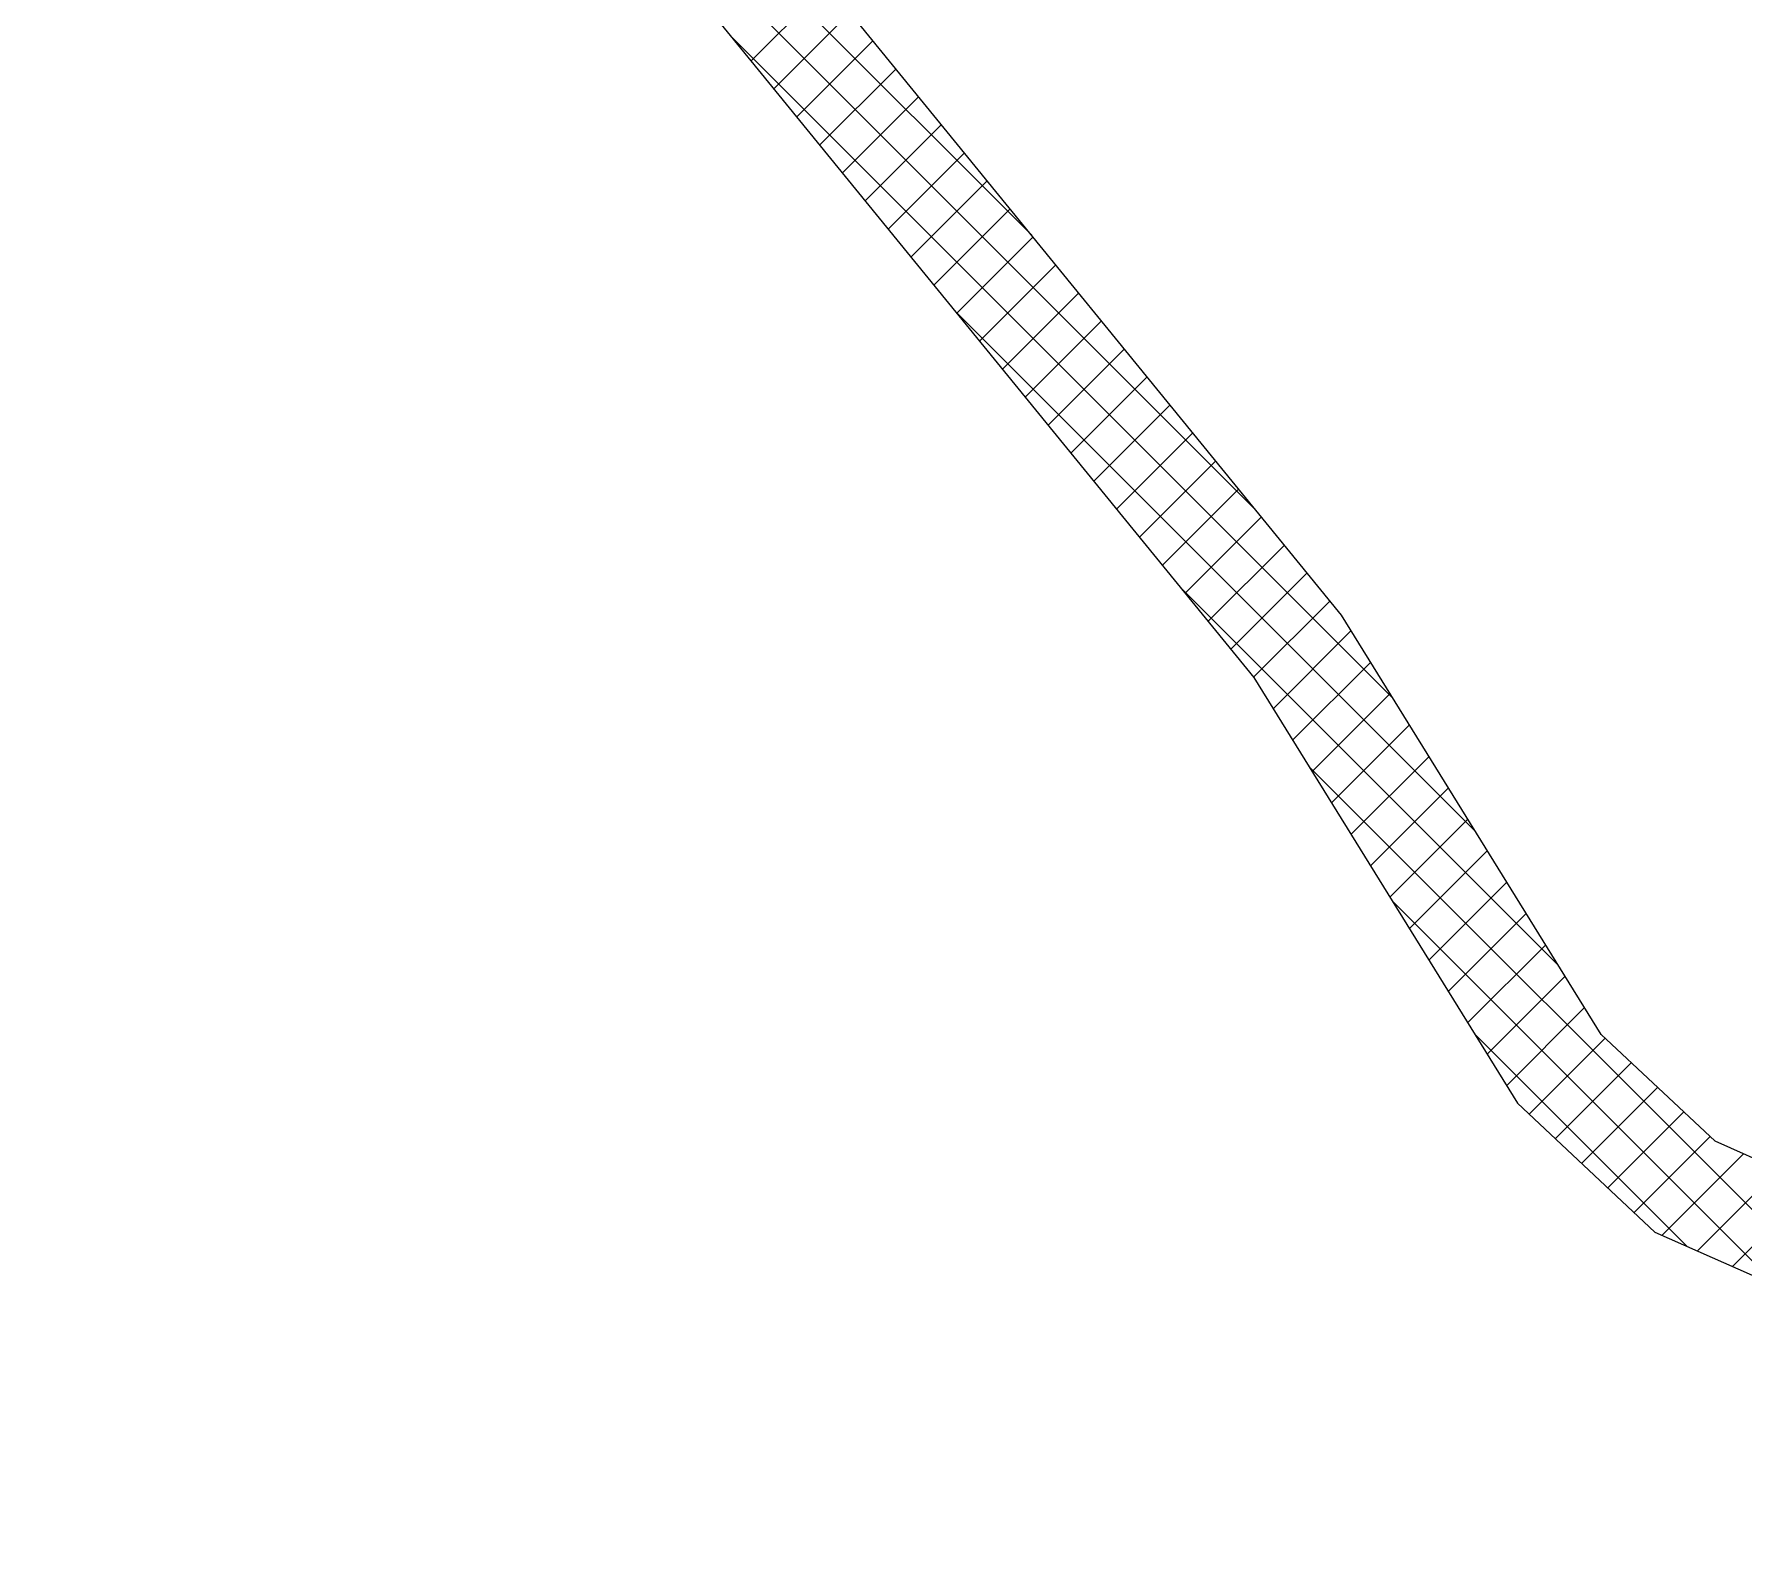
# Model space of a CAD drawing. Header units: metres. Extents: x 258469 to 261959, y 2180031 to 2183133.
# Drawn here: x 258469.1 to 258620, y 2182866.1 to 2182999.1 of the extents above; entities that cross this region are included whole.
import ezdxf

# ---------------------------------------------------------------- set-up
doc = ezdxf.new("R2010")
doc.units = ezdxf.units.M
doc.layers.add('PORT', color=5, linetype='Continuous')

msp = doc.modelspace()

# ---------------------------------------------------------------- linework, layer by layer
at = {"layer": 'PORT'}
for p, q in [((258584.51, 2182947.86), (258476.46, 2183080.38)), ((258469.11, 2183074.39), (258576.77, 2182942.35)), ((258607.44, 2182910.83), (258584.51, 2182947.86)), ((258576.77, 2182942.35), (258600.03, 2182904.77)), ((258617.48, 2182901.41), (258607.44, 2182910.83)), ((258600.03, 2182904.77), (258612.17, 2182893.39)), ((258676.21, 2182875.36), (258617.48, 2182901.41)), ((258612.17, 2182893.39), (258673.61, 2182866.14))]:
    msp.add_line(p, q, dxfattribs=at)
at = {"layer": 'PORT', "linetype": 'Continuous'}
for p, q in [((258557.17, 2182981.4), (258490.89, 2183047.67)), ((258577, 2182957.08), (258510.72, 2183023.35)), ((258532.39, 2182996.78), (258539.13, 2183003.52)), ((258534.4, 2182994.31), (258541.14, 2183001.05)), ((258589.04, 2182940.54), (258530.55, 2182999.03)), ((258536.42, 2182991.84), (258543.16, 2182998.58)), ((258538.44, 2182989.36), (258545.18, 2182996.1)), ((258540.45, 2182986.89), (258547.19, 2182993.63)), ((258542.47, 2182984.42), (258549.21, 2182991.16)), ((258544.49, 2182981.94), (258551.23, 2182988.68)), ((258546.5, 2182979.47), (258553.24, 2182986.21)), ((258548.52, 2182977), (258555.26, 2182983.74)), ((258550.54, 2182974.52), (258557.28, 2182981.26)), ((258552.55, 2182972.05), (258559.29, 2182978.79)), ((258554.57, 2182969.58), (258561.31, 2182976.32)), ((258596.34, 2182928.76), (258550.38, 2182974.71)), ((258556.59, 2182967.1), (258563.33, 2182973.84)), ((258558.6, 2182964.63), (258565.34, 2182971.37)), ((258560.62, 2182962.15), (258567.36, 2182968.9)), ((258562.64, 2182959.68), (258569.38, 2182966.42)), ((258564.65, 2182957.21), (258571.39, 2182963.95)), ((258566.67, 2182954.73), (258573.41, 2182961.48)), ((258568.69, 2182952.26), (258575.43, 2182959)), ((258570.7, 2182949.79), (258577.44, 2182956.53)), ((258572.72, 2182947.31), (258579.46, 2182954.05)), ((258574.74, 2182944.84), (258581.48, 2182951.58)), ((258603.63, 2182916.97), (258570.21, 2182950.39)), ((258576.75, 2182942.37), (258583.49, 2182949.11)), ((258578.47, 2182939.6), (258585.36, 2182946.49)), ((258580.19, 2182936.82), (258587.08, 2182943.71)), ((258581.91, 2182934.05), (258588.8, 2182940.94)), ((258583.62, 2182931.28), (258590.51, 2182938.17)), ((258585.34, 2182928.5), (258592.23, 2182935.39)), ((258631.13, 2182884.99), (258581.65, 2182934.46)), ((258587.06, 2182925.73), (258593.95, 2182932.62)), ((258588.77, 2182922.96), (258595.66, 2182929.85)), ((258590.49, 2182920.18), (258597.38, 2182927.07)), ((258592.21, 2182917.41), (258599.1, 2182924.3)), ((258623.06, 2182888.57), (258588.95, 2182922.67)), ((258593.92, 2182914.64), (258600.81, 2182921.53)), ((258595.64, 2182911.86), (258602.53, 2182918.75)), ((258597.36, 2182909.09), (258604.25, 2182915.98)), ((258599.07, 2182906.32), (258605.96, 2182913.21)), ((258614.99, 2182892.15), (258596.24, 2182910.89)), ((258601.06, 2182903.81), (258607.77, 2182910.52)), ((258603.38, 2182901.64), (258610.08, 2182908.35)), ((258605.69, 2182899.46), (258612.4, 2182906.17)), ((258608.01, 2182897.29), (258614.72, 2182904)), ((258610.33, 2182895.12), (258617.04, 2182901.83)), ((258612.81, 2182893.11), (258620, 2182900.3)), ((258615.92, 2182891.73), (258623.11, 2182898.92)), ((258619.03, 2182890.35), (258626.22, 2182897.54))]:
    msp.add_line(p, q, dxfattribs=at)

doc.saveas('drawing.dxf')
